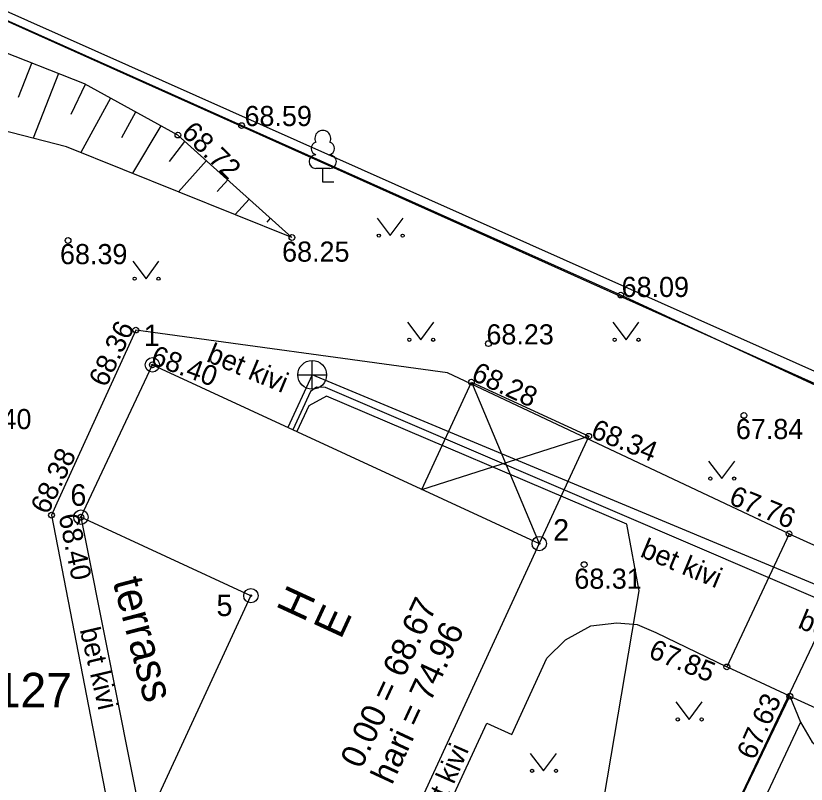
# Model space of a CAD drawing. Extents: x 640554 to 641020, y 6454407 to 6455050.
# Drawn here: x 640960.84 to 640988.32, y 6454833.66 to 6454860.38 of the extents above; entities that cross this region are included whole.
import ezdxf

# ---------------------------------------------------------------- set-up
doc = ezdxf.new("R2010")
doc.units = 0
for name, color, linetype in [('AED', 7, 'Continuous'), ('HALJASTUS', 7, 'Continuous'), ('HOONE', 7, 'Continuous'), ('KKAEV', 7, 'Continuous'), ('KOORDPUNKT', 7, 'Continuous'), ('KORGUS-EH2000', 7, 'Continuous'), ('KTRASS', 7, 'Continuous'), ('MOOTPIIR', 7, 'Continuous'), ('MPKAABEL', 7, 'Continuous'), ('PIIR', 7, 'Continuous'), ('PUU', 7, 'Continuous'), ('RELJEEF', 7, 'Continuous'), ('TEE', 7, 'Continuous'), ('VTRASS', 7, 'Continuous')]:
    doc.layers.add(name, color=color, linetype=linetype)

# ---------------------------------------------------------------- blocks, each defined once
blk = doc.blocks.new('KAKAEV_37')
at = {"layer": 'KKAEV'}
for p, q in [((0, -1), (0, 1)), ((-1, 0), (1, 0))]:
    blk.add_line(p, q, dxfattribs=at)
blk.add_circle((0, 0), 1, dxfattribs=at)

msp = doc.modelspace()

# ---------------------------------------------------------------- linework, layer by layer
at = {"layer": 'AED'}
msp.add_line((640987.72, 6454842.37), (640985.56, 6454837.74), dxfattribs=at)
for points in [[(640987.72, 6454842.37), (640990.03, 6454841.32), (640992.28, 6454845.84), (640981.87, 6454850.67), (640968.69, 6454856.56), (640957.52, 6454861.57), (640955.57, 6454862.42)], [(640978.47, 6454817.37), (640987.75, 6454836.72), (640985.56, 6454837.74)]]:
    msp.add_lwpolyline(points, dxfattribs=at)
at = {"layer": 'HALJASTUS'}
for p, q in [((640973.397, 6454853.341), (640973.86, 6454852.734)), ((640973.86, 6454852.734), (640974.306, 6454853.341)), ((640964.909, 6454851.845), (640965.372, 6454851.238)), ((640965.372, 6454851.238), (640965.818, 6454851.845)), ((640974.458, 6454849.722), (640974.921, 6454849.115)), ((640974.921, 6454849.115), (640975.367, 6454849.722)), ((640981.596, 6454849.722), (640982.059, 6454849.115)), ((640982.059, 6454849.115), (640982.505, 6454849.722)), ((640984.924, 6454844.896), (640985.387, 6454844.289)), ((640985.387, 6454844.289), (640985.833, 6454844.896)), ((640983.79, 6454836.523), (640984.254, 6454835.916)), ((640984.254, 6454835.916), (640984.699, 6454836.523)), ((640978.726, 6454834.737), (640979.19, 6454834.13)), ((640979.19, 6454834.13), (640979.635, 6454834.737))]:
    msp.add_line(p, q, dxfattribs=at)
msp.add_lwpolyline([(640988.12, 6454835.821), (640984.778, 6454828.709), (640982.088, 6454822.981), (640979.987, 6454818.508), (640978.845, 6454816.675), (640977.184, 6454813.172)], dxfattribs=at)
for centre in [(640973.459, 6454852.734), (640974.288, 6454852.734), (640964.971, 6454851.238), (640965.8, 6454851.238), (640974.52, 6454849.115), (640975.349, 6454849.115), (640981.658, 6454849.115), (640982.487, 6454849.115), (640984.986, 6454844.289), (640985.815, 6454844.289), (640983.853, 6454835.916), (640984.681, 6454835.916), (640978.789, 6454834.13), (640979.617, 6454834.13)]:
    msp.add_circle(centre, 0.055, dxfattribs=at)
at = {"layer": 'HOONE'}
for p, q in [((640976.679, 6454847.641), (640979.036, 6454842.03)), ((640974.958, 6454843.914), (640980.757, 6454845.759)), ((640963.104, 6454842.947), (640965.267, 6454832.112))]:
    msp.add_line(p, q, dxfattribs=at)
msp.add_lwpolyline([(640965.587, 6454848.243), (640979.036, 6454842.03), (640972.842, 6454828.607), (640965.267, 6454832.112), (640969.012, 6454840.218), (640963.104, 6454842.947)], close=True, dxfattribs=at)
msp.add_lwpolyline([(640974.958, 6454843.914), (640976.679, 6454847.641), (640980.757, 6454845.759), (640979.036, 6454842.03)], dxfattribs=at)
at = {"layer": 'KOORDPUNKT'}
for centre, radius in [((640965.587, 6454848.243), 0.25), ((640965.587, 6454848.243), 0.025), ((640965.587, 6454848.243), 0.0221), ((640965.587, 6454848.243), 0.0191), ((640965.587, 6454848.243), 0.0161), ((640965.587, 6454848.243), 0.0132), ((640965.587, 6454848.243), 0.0102), ((640965.587, 6454848.243), 0.00726), ((640965.587, 6454848.243), 0.0043), ((640963.104, 6454842.947), 0.25), ((640963.104, 6454842.947), 0.025), ((640963.104, 6454842.947), 0.0221), ((640963.104, 6454842.947), 0.0191), ((640963.104, 6454842.947), 0.0161), ((640963.104, 6454842.947), 0.0132), ((640963.104, 6454842.947), 0.0102), ((640963.104, 6454842.947), 0.00726), ((640963.104, 6454842.947), 0.0043), ((640979.036, 6454842.03), 0.25), ((640979.036, 6454842.03), 0.025), ((640979.036, 6454842.03), 0.0221), ((640979.036, 6454842.03), 0.0191), ((640979.036, 6454842.03), 0.0161), ((640979.036, 6454842.03), 0.0132), ((640979.036, 6454842.03), 0.0102), ((640979.036, 6454842.03), 0.00726), ((640979.036, 6454842.03), 0.0043), ((640969.012, 6454840.218), 0.25), ((640969.012, 6454840.218), 0.025), ((640969.012, 6454840.218), 0.0221), ((640969.012, 6454840.218), 0.0191), ((640969.012, 6454840.218), 0.0161), ((640969.012, 6454840.218), 0.0132), ((640969.012, 6454840.218), 0.0102), ((640969.012, 6454840.218), 0.00726), ((640969.012, 6454840.218), 0.0043)]:
    msp.add_circle(centre, radius, dxfattribs=at)
at = {"layer": 'KORGUS-EH2000'}
for centre in [(640968.69, 6454856.56), (640966.475, 6454856.231), (640970.44, 6454852.67), (640962.657, 6454852.566), (640981.87, 6454850.67), (640965.013, 6454849.452), (640977.27, 6454848.98), (640965.587, 6454848.243), (640976.679, 6454847.641), (640986.154, 6454846.486), (640980.757, 6454845.759), (640962.081, 6454843.016), (640963.104, 6454842.947), (640987.72, 6454842.37), (640980.6, 6454841.3), (640985.56, 6454837.74), (640987.75, 6454836.72)]:
    msp.add_circle(centre, 0.1, dxfattribs=at)
at = {"layer": 'KTRASS'}
for p, q in [((640971.144, 6454847.895), (640970.299, 6454846.066)), ((640989.398, 6454840.285), (640971.144, 6454847.895))]:
    msp.add_line(p, q, dxfattribs=at)
at = {"layer": 'MOOTPIIR'}
msp.add_lwpolyline([(640955.484, 6454862.783), (640997.213, 6454844.182), (640983.421, 6454814.532), (640943.732, 6454832.476)], close=True, dxfattribs=at)
at = {"layer": 'MPKAABEL'}
msp.add_lwpolyline([(640978.602, 6454817.328), (640982.508, 6454840.39), (640982.081, 6454842.706), (640971.641, 6454847.153), (640971.023, 6454846.82), (640970.609, 6454845.923)], dxfattribs=at)
at = {"layer": 'PIIR'}
for points in [[(640999.41, 6454869.38), (641000.54, 6454863.75), (640992.12, 6454846.02), (640955.53, 6454862.44), (640962.18, 6454880.16), (640968.56, 6454897.18)], [(641013.68, 6454863.97), (640978.05, 6454787.28), (640966.88, 6454793.12), (640978.51, 6454817.39), (640992.12, 6454846.02), (641000.54, 6454863.75), (641006.37, 6454870.95)]]:
    msp.add_lwpolyline(points, close=True, dxfattribs=at)
at = {"layer": 'PUU'}
for p, q in [((640971.753, 6454855.07), (640971.273, 6454855.07)), ((640971.513, 6454854.595), (640971.513, 6454855.07)), ((640971.893, 6454854.595), (640971.513, 6454854.595))]:
    msp.add_line(p, q, dxfattribs=at)
for centre, radius, start, end in [((640971.513, 6454856.115), 0.277, 332.5799, 207.4201), ((640971.343, 6454855.767), 0.233, 109.0217, 253.1415), ((640971.683, 6454855.767), 0.233, 286.8508, 70.9859), ((640971.275, 6454855.307), 0.238, 90.0016, 269.3953), ((640971.75, 6454855.307), 0.238, 270.6047, 89.9984)]:
    msp.add_arc(centre, radius, start, end, dxfattribs=at)
at = {"layer": 'RELJEEF'}
for p, q in [((640960.936, 6454857.554), (640961.398, 6454858.734)), ((640962.329, 6454858.369), (640961.445, 6454856.126)), ((640962.767, 6454856.956), (640963.259, 6454858)), ((640964.135, 6454857.518), (640963.096, 6454855.629)), ((640964.521, 6454856.145), (640965.011, 6454857.036)), ((640965.887, 6454856.554), (640964.897, 6454854.904)), ((640966.18, 6454855.308), (640966.72, 6454856.011)), ((640967.464, 6454855.343), (640966.492, 6454854.261)), ((640967.844, 6454854.269), (640968.208, 6454854.675)), ((640968.952, 6454854.006), (640968.466, 6454853.465)), ((640969.575, 6454853.203), (640969.696, 6454853.338)), ((640970.44, 6454852.67), (640970.44, 6454852.67))]:
    msp.add_line(p, q, dxfattribs=at)
for points in [[(640970.44, 6454852.67), (640966.475, 6454856.231), (640963.231, 6454858.015), (640959.987, 6454859.287), (640958.911, 6454859.465), (640957.556, 6454859.378), (640956.038, 6454858.836), (640955.062, 6454857.936), (640953.433, 6454854.475), (640951.25, 6454848.754), (640947.35, 6454838.358), (640946.732, 6454836.113), (640946.851, 6454834.648), (640946.901, 6454833.937), (640947.833, 6454832.472), (640951.454, 6454830.541), (640964.261, 6454824.571), (640973.28, 6454821.17)], [(640970.44, 6454852.67), (640962.603, 6454855.828), (640958.363, 6454856.917), (640957.658, 6454856.125), (640953.41, 6454844.158), (640951.028, 6454837.181), (640950.757, 6454835.663), (640951.949, 6454834.654), (640959.415, 6454829.75), (640973.28, 6454821.17)]]:
    msp.add_lwpolyline(points, dxfattribs=at)
at = {"layer": 'TEE'}
for points in [[(640987.72, 6454842.37), (640975.843, 6454847.969), (640965.013, 6454849.452), (640962.27, 6454843.43), (640962.081, 6454843.016), (640964.08, 6454832.67), (640964.309, 6454831.487), (640964.85, 6454831.23), (640972.39, 6454827.74), (640973.289, 6454827.324), (640973.72, 6454828.22), (640977.217, 6454835.789), (640978.079, 6454835.39), (640979.303, 6454838.04), (640979.952, 6454838.687), (640980.831, 6454839.173), (640981.735, 6454839.272), (640982.438, 6454839.22), (640983.086, 6454838.942), (640985.56, 6454837.74)], [(640987.75, 6454836.72), (640989.66, 6454835.85), (640990.996, 6454835.241), (640993.088, 6454839.899)], [(640987.75, 6454836.72), (640988.12, 6454835.821), (640988.52, 6454835.123), (640989.359, 6454834.474), (640990.087, 6454834.252), (640990.539, 6454834.291)]]:
    msp.add_lwpolyline(points, dxfattribs=at)
at = {"layer": 'VTRASS'}
msp.add_lwpolyline([(640989.21, 6454839.898), (640972.01, 6454847.278), (640971.601, 6454847.454), (640971.294, 6454847.462), (640971.08, 6454847.318), (640970.752, 6454846.591), (640970.472, 6454845.987)], dxfattribs=at)

# ---------------------------------------------------------------- block references
at = {"layer": 'KKAEV', "xscale": 0.5, "yscale": 0.5}
msp.add_blockref('KAKAEV_37', (640971.144, 6454847.895), dxfattribs=at)

# ---------------------------------------------------------------- texts
at = {"layer": 'HOONE'}
for s, height, rotation, p in [('terrass', 1.08, 284.7237, (640964.205, 6454840.711)), ('H', 1.08, 65.3155, (640970.862, 6454839.259)), ('0.00 = 68.67', 0.84375, 65.0686, (640972.852, 6454834.168)), ('E', 1.08, 65.3155, (640972.138, 6454838.673)), ('hari = 74.96', 0.84375, 65.0686, (640973.916, 6454833.613))]:
    msp.add_text(s, height=height, rotation=rotation, dxfattribs=at).set_placement(p)
at = {"layer": 'KOORDPUNKT'}
for s, p in [('1', (640965.286, 6454848.893)), ('6', (640962.737, 6454843.344)), ('2', (640979.519, 6454842.127)), ('5', (640967.815, 6454839.509))]:
    msp.add_text(s, height=0.75, dxfattribs=at).set_placement(p)
at = {"layer": 'KORGUS-EH2000'}
for s, p in [(' 68.59', (640968.53, 6454856.544)), (' 68.25', (640969.838, 6454851.83)), (' 68.39', (640962.117, 6454851.743)), (' 68.09', (640981.641, 6454850.602)), (' 68.23', (640976.941, 6454848.953)), (' 68.40', (640958.783, 6454846.008)), (' 67.84', (640985.613, 6454845.663)), (' 68.31', (640979.998, 6454840.46))]:
    msp.add_text(s, height=0.7, dxfattribs=at).set_placement(p)
for s, rotation, p in [(' 68.72', 315.8908, (640966.373, 6454856.451)), (' 68.36', 64.7651, (640963.868, 6454847.196)), (' 68.40', 339.7794, (640965.243, 6454848.373)), (' 68.28', 335.0956, (640976.398, 6454847.842)), (' 68.34', 338.1778, (640980.545, 6454845.824)), (' 68.38', 64.7356, (640961.844, 6454842.774)), (' 67.76', 337.7629, (640985.35, 6454843.517)), (' 68.40', 281.7755, (640962.269, 6454843.253)), (' 67.85', 337.7583, (640982.556, 6454838.18)), (' 67.63', 66.1374, (640986.411, 6454834.233))]:
    msp.add_text(s, height=0.7, rotation=rotation, dxfattribs=at).set_placement(p)
at = {"layer": 'PIIR'}
msp.add_text('69403:004:0127', height=1.2, dxfattribs=at).set_placement((640951.187, 6454836.335))
at = {"layer": 'TEE'}
for rotation, p in [(337.374, (640967.433, 6454848.376)), (337.374, (640982.511, 6454841.589)), (337.374, (640987.992, 6454839.115)), (283.1817, (640963.059, 6454839.034)), (66.2899, (640975.434, 6454832.206))]:
    msp.add_text('bet kivi', height=0.7, rotation=rotation, dxfattribs=at).set_placement(p)

doc.saveas('drawing.dxf')
